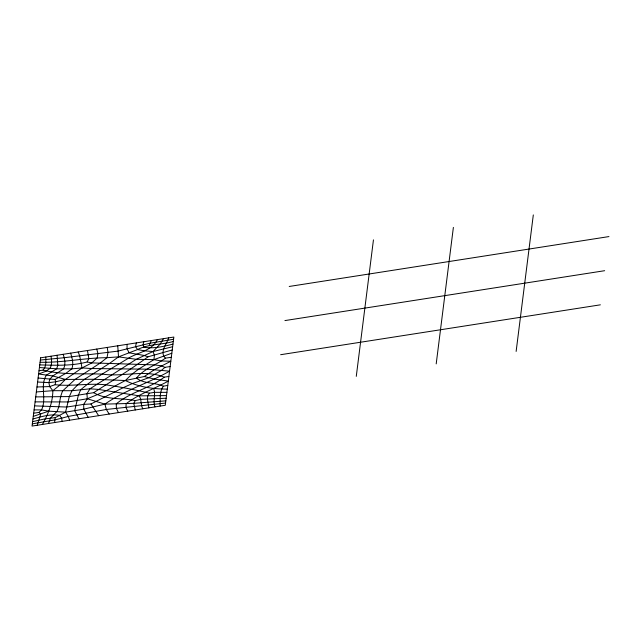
<?xml version="1.0" encoding="UTF-8"?>
<svg xmlns="http://www.w3.org/2000/svg" width="641" height="641" viewBox="0 0 641 641"><rect width="100%" height="100%" fill="white"/><g stroke="black" fill="none" stroke-linecap="round" stroke-linejoin="round"><path stroke-width="0.96" d="M165.827 400.849L133.737 403.341L104.908 404.118L83.803 409.15L65.534 412.155L55.278 417.628L54.549 422.563M35.095 401.867L68.098 401.947L87.304 398.766L97.144 394.712L106.262 390.722L125.34 380.522L131.645 374.44L138.801 369.024L153.896 359.641L154.441 355.322L153.031 351.532L144.345 350.835L137.575 349.553L118.521 356.869L109.915 363.135L84.612 379.208L77.609 384.945L71.976 390.722L69.332 396.563L65.534 412.155L68.315 416.434L69.589 420.216M356.276 376.363L373.447 239.87M436.2 363.888L453.379 227.395M516.133 351.42L533.312 214.927M96.751 349.073L97.937 353.487L97.176 357.95L91.863 362.902L82.032 367.934L65.446 379.432L59.701 385.209L52.883 390.681C52.602 402.901 48.339 413.966 42.394 424.462M36.97 386.988L49.605 386.571L55.142 384.712L55.711 381.788L55.006 379.464L38.099 378.022M136.325 342.895L135.571 346.629L137.575 349.553C148.76 343.824 161.452 344.946 173.302 341.485M143.84 341.725L143.047 344.722L143.937 347.246C153.736 348.872 163.511 346.517 172.966 344.105M149.233 345.243L151.356 340.555M48.468 423.509L50.503 418.084L57.153 411.258L58.804 406.851L60.615 396.571L62.489 391.066L75.037 379.424L100.156 363.094L106.999 357.694L118.521 356.869L136.277 359.305L153.896 359.641L161.3 360.963L170.81 361.244L154.209 369.761L144.305 376.531L125.34 380.522L94.187 379.272L65.446 379.432L55.711 381.788L48.924 382.613L37.595 382.028M37.218 425.263L40.736 414.126L39.013 412.403L33.669 413.197M168.687 337.847C166.828 343.921 161.212 349.361 163.631 356.124L165.442 358.143L171.307 357.293M39.75 364.889C55.535 365.266 71.728 366.131 87.112 361.981L88.843 358.599L87.464 350.523M157.438 339.602C152.045 350.739 137.791 352.422 128.12 358.391C112.007 368.359 95.012 377.277 80.678 389.8L78.362 395.265L74.693 410.633L78.875 418.765M166.155 398.221L140.732 399.359L135.275 400.585L133.737 403.341L135.251 409.976M163.511 338.656L160.098 344.137L153.031 351.532L136.277 359.305L89.94 388.815L86.96 393.702L87.304 398.766L83.675 404.383L83.803 409.15L88.17 417.315M166.9 392.348L154.625 392.332L149.425 393.165L147.783 395.641L147.382 398.902L148.848 407.852M167.774 385.393L163.359 386.194C159.248 391.795 160.362 399.471 160.098 406.098M39.005 370.81L43.027 370.081C46.432 366.716 45.848 361.42 45.807 357.021M39.013 412.403L41.521 409.928C46.993 398.87 39.67 385.425 46.4 375.153L56.648 368.815L71.832 368.863L82.032 367.934L91.623 368.543L147.013 369.176L169.561 371.163C148.528 383.206 124.859 390.161 104.908 404.118L87.304 398.766M172.229 349.978L148.071 356.789C130.596 369.633 111.911 380.938 93.674 392.677L69.332 396.563L35.72 396.907M170.145 366.524L164.921 367.365L161.292 370.498L148.736 377.765L132.078 383.663L123.176 387.693L90.95 403.974L83.675 404.383L66.88 407.043L34.59 405.873M168.895 376.475L164.24 377.164C149.722 388.446 130.5 391.971 116.277 403.87L116.374 408.349L118.441 412.596M165.442 358.143C156.027 365.162 143.937 368.759 136.429 378.158C144.201 384.039 154.785 382.26 163.359 386.194M127.735 411.145L125.94 407.492L126.149 403.734C138.632 394.023 154.465 388.823 168.319 381.083L154.161 379.071L144.305 376.531M55.006 379.464L65.975 373.278L71.832 368.863C73.915 363.703 72.112 358.215 70.654 353.143M65.534 412.155L48.708 411.153L33.268 416.386M153.896 359.641L171.82 353.231M32.939 419.006C41.569 416.594 50.503 413.733 59.549 415.392L61.664 418.148L62.065 421.393M172.637 346.733L153.031 351.532M32.611 421.634L44.942 418.877L55.278 417.628M32.33 423.853L55.27 419.823L68.315 416.434L106.342 409.463L165.546 403.069M173.575 339.265L149.81 343.247L117.856 351.132L64.236 357.718L40.359 360.042M608.95 236.585L289.219 286.463M604.655 270.702L284.925 320.58M600.361 304.828L280.638 354.705M166.492 395.601L139.241 395.85L98.217 389.383L89.94 388.815L71.976 390.722L52.883 390.681L36.345 391.947M40.079 362.261C62.514 362.806 84.596 357.814 106.999 357.694L107.984 352.446L107.247 347.43M34.085 409.887L41.521 409.928L48.708 411.153M125.34 380.522C138.28 386.972 152.983 389.071 167.309 389.103M39.422 367.517L56.648 368.815L57.818 365.218L57.057 355.266M55.142 384.712C72.064 386.595 89.099 382.909 106.029 384.848C120.58 386.996 135.163 389.752 149.425 393.165M87.112 361.981L91.863 362.902L154.449 364.889L161.356 365.795L164.921 367.365M135.275 400.585C121.534 397.757 106.214 400.096 93.674 392.677M65.446 379.432L52.81 375.947L38.604 374.015L45.992 371.227L50.094 368.311C52.065 364.593 51.817 360.21 50.984 356.212M148.071 356.789L144.073 355.451L129.218 352.846L127.07 348.928L127.03 344.345M43.027 370.081C62.249 375.097 82.673 373.374 102.408 374.104C122.832 377.309 144.874 369.104 164.24 377.164M52.883 390.681L49.605 386.571L48.924 382.613L49.766 379.288L52.81 375.947L63.499 368.976C65.855 364.344 64.877 358.976 63.139 354.313M90.95 403.974L98.658 415.68M109.154 414.046L106.342 409.463L104.908 404.118M139.241 395.85C141.725 399.8 140.579 404.743 142.775 408.798M78.17 351.973L79.636 355.699L82.032 367.934M153.792 388.742C155.835 394.648 152.718 400.97 154.93 406.907M118.521 356.869L117.744 345.795M40.639 357.822L32.05 426.073L165.274 405.288L173.855 337.046L40.639 357.822"/></g></svg>
